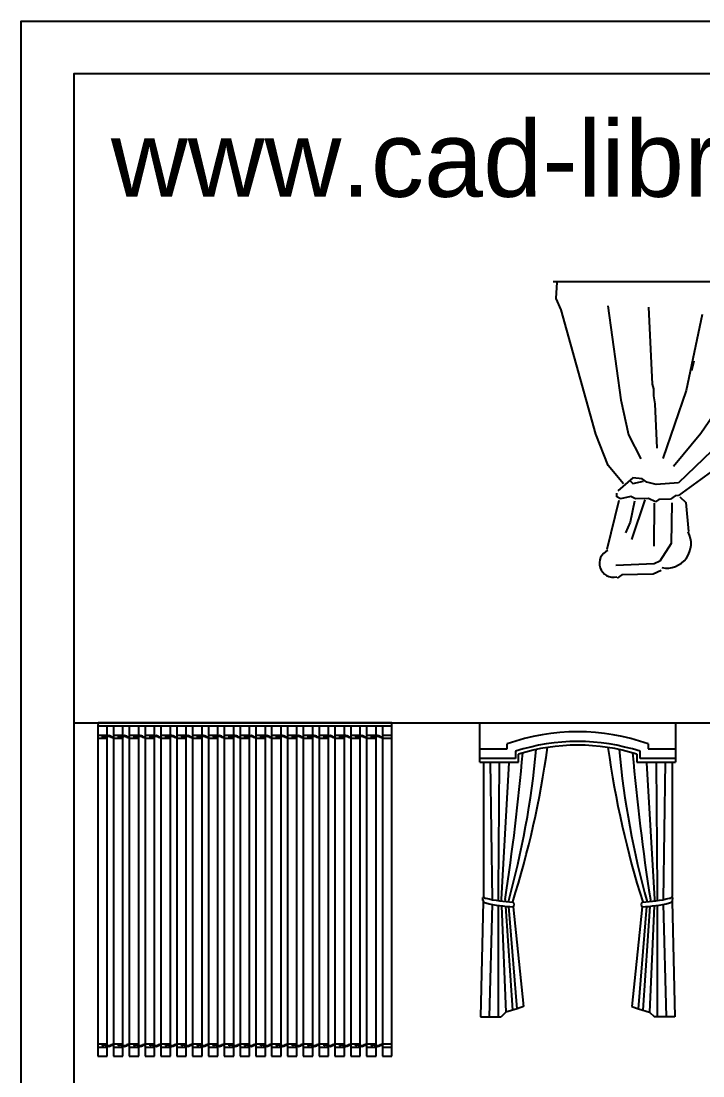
# Model space of a CAD drawing. Header units: inches. Extents: x 9.8 to 52.3, y 14.9 to 39.7.
# Drawn here: x 9.85 to 14.19, y 32.95 to 39.67 of the extents above; entities that cross this region are included whole.
import ezdxf

# ---------------------------------------------------------------- set-up
doc = ezdxf.new("R2010")
doc.units = ezdxf.units.IN
doc.header["$MEASUREMENT"] = 0
for name, color, linetype in [('02', 2, 'Continuous'), ('1', 1, 'Continuous'), ('4', 4, 'Continuous'), ('kadrbm', 4, 'Continuous')]:
    doc.layers.add(name, color=color, linetype=linetype)
doc.styles.add('bmmm', font='swissel.ttf')

# ---------------------------------------------------------------- blocks, each defined once
blk = doc.blocks.new('kadrbm')
at = {"layer": 'kadrbm', "color": 4}
blk.add_lwpolyline([(0, 0), (0, 24.7972), (21, 24.7972), (21, 0), (0, 0)], close=True, dxfattribs=at)
blk.add_lwpolyline([(20.6631, 0.3257), (20.6631, 24.4603), (0.3369, 24.4603), (0.3369, 0.3257), (20.6631, 0.3257)], dxfattribs=at)
at = {"layer": 'kadrbm', "color": 211, "true_color": 0xf674fb, "style": 'bmmm'}
blk.add_text('www.cad-libraries.blogspot.com', height=0.485134, dxfattribs=at).set_placement((0.5726, 23.6772))

msp = doc.modelspace()

# ---------------------------------------------------------------- linework, layer by layer
at = {"layer": '02'}
for p, q in [((13.5838, 37.8556), (13.6686, 37.2553)), ((13.844, 37.8453), (13.8675, 37.3553)), ((14.1866, 37.7992), (14.0836, 37.3145)), ((14.1324, 37.5011), (14.1186, 37.4414)), ((13.8675, 37.3553), (13.8754, 37.3257)), ((13.8754, 37.3257), (13.8762, 37.2812)), ((14.0836, 37.3145), (13.9352, 36.881)), ((13.6686, 37.2553), (13.7171, 37.0332)), ((13.8762, 37.2812), (13.8845, 37.2293)), ((13.8845, 37.2293), (13.8969, 36.9472)), ((14.524, 37.1959), (14.0344, 36.7267)), ((14.308, 37.2293), (14.1775, 37.0413)), ((14.1775, 37.0413), (14.0029, 36.8302)), ((13.7171, 37.0332), (13.7941, 36.8786)), ((13.7542, 36.6104), (13.7268, 36.4762)), ((13.8209, 36.619), (13.7362, 36.3649)), ((13.8807, 36.5977), (13.8781, 36.3228)), ((13.7268, 36.4762), (13.6982, 36.4088)), ((10.3359, 35.1977), (10.3335, 35.1772)), ((10.3335, 35.1772), (12.2085, 35.1772)), ((10.3335, 35.1772), (10.3335, 33.0727)), ((12.2085, 35.1977), (10.3359, 35.1977)), ((10.394, 33.142), (10.394, 35.1772)), ((10.4343, 35.1772), (10.4343, 33.0727)), ((10.4948, 33.142), (10.4948, 35.1772)), ((10.5351, 35.1772), (10.5351, 33.0727)), ((10.5956, 33.142), (10.5956, 35.1772)), ((10.6359, 35.1772), (10.6359, 33.0727)), ((10.6964, 33.142), (10.6964, 35.1772)), ((10.7368, 35.1772), (10.7368, 33.0727)), ((10.7972, 33.142), (10.7972, 35.1772)), ((10.8376, 35.1772), (10.8376, 33.0727)), ((10.898, 33.142), (10.898, 35.1772)), ((10.9384, 35.1772), (10.9384, 33.0727)), ((10.9989, 33.142), (10.9989, 35.1772)), ((11.0392, 35.1772), (11.0392, 33.0727)), ((11.0997, 33.142), (11.0997, 35.1772)), ((11.14, 35.1772), (11.14, 33.0727)), ((11.2005, 33.142), (11.2005, 35.1772)), ((11.2408, 35.1772), (11.2408, 33.0727)), ((11.3013, 33.142), (11.3013, 35.1772)), ((11.3416, 35.1772), (11.3416, 33.0727)), ((11.4021, 33.142), (11.4021, 35.1772)), ((11.4424, 35.1772), (11.4424, 33.0727)), ((11.5029, 33.142), (11.5029, 35.1772)), ((11.5432, 35.1772), (11.5432, 33.0727)), ((11.6037, 33.142), (11.6037, 35.1772)), ((11.644, 35.1772), (11.644, 33.0727)), ((11.7045, 33.142), (11.7045, 35.1772)), ((11.7448, 35.1772), (11.7448, 33.0727)), ((11.8053, 33.142), (11.8053, 35.1772)), ((11.8456, 35.1772), (11.8456, 33.0727)), ((11.9061, 33.142), (11.9061, 35.1772)), ((11.9464, 35.1772), (11.9464, 33.0727)), ((12.0069, 33.142), (12.0069, 35.1772)), ((12.0472, 35.1772), (12.0472, 33.0727)), ((12.1077, 33.142), (12.1077, 35.1772)), ((12.148, 35.1772), (12.148, 33.0727)), ((12.2085, 33.0727), (12.2085, 35.1977)), ((10.3335, 35.1189), (10.394, 35.1189)), ((10.3335, 35.0995), (10.394, 35.0995)), ((10.4343, 35.1189), (10.4948, 35.1189)), ((10.4343, 35.0995), (10.4948, 35.0995)), ((10.5351, 35.1189), (10.5956, 35.1189)), ((10.5351, 35.0995), (10.5956, 35.0995)), ((10.6359, 35.1189), (10.6964, 35.1189)), ((10.6359, 35.0995), (10.6964, 35.0995)), ((10.7368, 35.1189), (10.7972, 35.1189)), ((10.7368, 35.0995), (10.7972, 35.0995)), ((10.8376, 35.1189), (10.898, 35.1189)), ((10.8376, 35.0995), (10.898, 35.0995)), ((10.9384, 35.1189), (10.9989, 35.1189)), ((10.9384, 35.0995), (10.9989, 35.0995)), ((11.0392, 35.1189), (11.0997, 35.1189)), ((11.0392, 35.0995), (11.0997, 35.0995)), ((11.14, 35.1189), (11.2005, 35.1189)), ((11.14, 35.0995), (11.2005, 35.0995)), ((11.2408, 35.1189), (11.3013, 35.1189)), ((11.2408, 35.0995), (11.3013, 35.0995)), ((11.3416, 35.1189), (11.4021, 35.1189)), ((11.3416, 35.0995), (11.4021, 35.0995)), ((11.4424, 35.1189), (11.5029, 35.1189)), ((11.4424, 35.0995), (11.5029, 35.0995)), ((11.5432, 35.1189), (11.6037, 35.1189)), ((11.5432, 35.0995), (11.6037, 35.0995)), ((11.644, 35.1189), (11.7045, 35.1189)), ((11.644, 35.0995), (11.7045, 35.0995)), ((11.7448, 35.1189), (11.8053, 35.1189)), ((11.7448, 35.0995), (11.8053, 35.0995)), ((11.8456, 35.1189), (11.9061, 35.1189)), ((11.8456, 35.0995), (11.9061, 35.0995)), ((11.9464, 35.1189), (12.0069, 35.1189)), ((11.9464, 35.0995), (12.0069, 35.0995)), ((12.0472, 35.1189), (12.1077, 35.1189)), ((12.0472, 35.0995), (12.1077, 35.0995)), ((12.148, 35.1189), (12.2085, 35.1189)), ((12.148, 35.0995), (12.2085, 35.0995)), ((10.3335, 33.1505), (10.394, 33.1505)), ((10.4343, 33.1505), (10.4948, 33.1505)), ((10.5351, 33.1505), (10.5956, 33.1505)), ((10.6359, 33.1505), (10.6964, 33.1505)), ((10.7368, 33.1505), (10.7972, 33.1505)), ((10.8376, 33.1505), (10.898, 33.1505)), ((10.9384, 33.1505), (10.9989, 33.1505)), ((11.0392, 33.1505), (11.0997, 33.1505)), ((11.14, 33.1505), (11.2005, 33.1505)), ((11.2408, 33.1505), (11.3013, 33.1505)), ((11.3416, 33.1505), (11.4021, 33.1505)), ((11.4424, 33.1505), (11.5029, 33.1505)), ((11.5432, 33.1505), (11.6037, 33.1505)), ((11.644, 33.1505), (11.7045, 33.1505)), ((11.7448, 33.1505), (11.8053, 33.1505)), ((11.8456, 33.1505), (11.9061, 33.1505)), ((11.9464, 33.1505), (12.0069, 33.1505)), ((12.0472, 33.1505), (12.1077, 33.1505)), ((12.148, 33.1505), (12.2085, 33.1505)), ((10.3335, 33.131), (10.394, 33.131)), ((10.394, 33.0727), (10.394, 33.1363)), ((10.4343, 33.131), (10.4948, 33.131)), ((10.4948, 33.0727), (10.4948, 33.1363)), ((10.5351, 33.131), (10.5956, 33.131)), ((10.5956, 33.0727), (10.5956, 33.1363)), ((10.6359, 33.131), (10.6964, 33.131)), ((10.6964, 33.0727), (10.6964, 33.1363)), ((10.7368, 33.131), (10.7972, 33.131)), ((10.7972, 33.0727), (10.7972, 33.1363)), ((10.8376, 33.131), (10.898, 33.131)), ((10.898, 33.0727), (10.898, 33.1363)), ((10.9384, 33.131), (10.9989, 33.131)), ((10.9989, 33.0727), (10.9989, 33.1363)), ((11.0392, 33.131), (11.0997, 33.131)), ((11.0997, 33.0727), (11.0997, 33.1363)), ((11.14, 33.131), (11.2005, 33.131)), ((11.2005, 33.0727), (11.2005, 33.1363)), ((11.2408, 33.131), (11.3013, 33.131)), ((11.3013, 33.0727), (11.3013, 33.1363)), ((11.3416, 33.131), (11.4021, 33.131)), ((11.4021, 33.0727), (11.4021, 33.1363)), ((11.4424, 33.131), (11.5029, 33.131)), ((11.5029, 33.0727), (11.5029, 33.1363)), ((11.5432, 33.131), (11.6037, 33.131)), ((11.6037, 33.0727), (11.6037, 33.1363)), ((11.644, 33.131), (11.7045, 33.131)), ((11.7045, 33.0727), (11.7045, 33.1363)), ((11.7448, 33.131), (11.8053, 33.131)), ((11.8053, 33.0727), (11.8053, 33.1363)), ((11.8456, 33.131), (11.9061, 33.131)), ((11.9061, 33.0727), (11.9061, 33.1363)), ((11.9464, 33.131), (12.0069, 33.131)), ((12.0069, 33.0727), (12.0069, 33.1363)), ((12.0472, 33.131), (12.1077, 33.131)), ((12.1077, 33.0727), (12.1077, 33.1363)), ((12.148, 33.131), (12.2085, 33.131)), ((10.3335, 33.0727), (10.394, 33.0727)), ((10.4343, 33.0727), (10.4948, 33.0727)), ((10.5351, 33.0727), (10.5956, 33.0727)), ((10.6359, 33.0727), (10.6964, 33.0727)), ((10.7368, 33.0727), (10.7972, 33.0727)), ((10.8376, 33.0727), (10.898, 33.0727)), ((10.9384, 33.0727), (10.9989, 33.0727)), ((11.0392, 33.0727), (11.0997, 33.0727)), ((11.14, 33.0727), (11.2005, 33.0727)), ((11.2408, 33.0727), (11.3013, 33.0727)), ((11.3416, 33.0727), (11.4021, 33.0727)), ((11.4424, 33.0727), (11.5029, 33.0727)), ((11.5432, 33.0727), (11.6037, 33.0727)), ((11.644, 33.0727), (11.7045, 33.0727)), ((11.7448, 33.0727), (11.8053, 33.0727)), ((11.8456, 33.0727), (11.9061, 33.0727)), ((11.9464, 33.0727), (12.0069, 33.0727)), ((12.0472, 33.0727), (12.1077, 33.0727)), ((12.148, 33.0727), (12.2085, 33.0727))]:
    msp.add_line(p, q, dxfattribs=at)
for centre, major_axis, start_param, end_param in [((10.3668, 35.1079), (-0.0041, 0), -0.813409, 0.813409), ((10.376, 35.1335), (0.0264, 0), 4.240827, 5.25052), ((10.376, 35.1277), (0.0264, 0), 4.240827, 5.25052), ((10.4036, 35.0889), (-0.0274, 0), 4.174258, 5.25052), ((10.4036, 35.0832), (-0.0274, 0), 4.174258, 5.25052), ((10.4338, 35.1377), (-0.0316, 0), 1.032665, 1.587025), ((10.4338, 35.132), (-0.0316, 0), 1.032665, 1.587025), ((10.4676, 35.1079), (-0.0041, 0), -0.813409, 0.813409), ((10.4768, 35.1335), (0.0264, 0), 4.240827, 5.25052), ((10.4768, 35.1277), (0.0264, 0), 4.240827, 5.25052), ((10.5044, 35.0889), (-0.0274, 0), 4.174258, 5.25052), ((10.5044, 35.0832), (-0.0274, 0), 4.174258, 5.25052), ((10.5346, 35.1377), (0.0316, 0), 4.174258, 4.728618), ((10.5346, 35.132), (0.0316, 0), 4.174258, 4.728618), ((10.5684, 35.1079), (-0.0041, 0), -0.813409, 0.813409), ((10.5776, 35.1335), (-0.0264, 0), 1.099235, 2.108928), ((10.5776, 35.1277), (-0.0264, 0), 1.099235, 2.108928), ((10.6052, 35.0889), (0.0274, 0), 1.032665, 2.108928), ((10.6052, 35.0832), (-0.0274, 0), 4.174258, 5.25052), ((10.6354, 35.1377), (-0.0316, 0), 1.032665, 1.587025), ((10.6354, 35.132), (-0.0316, 0), 1.032665, 1.587025), ((10.6692, 35.1079), (-0.0041, 0), -0.813409, 0.813409), ((10.6784, 35.1335), (-0.0264, 0), 1.099235, 2.108928), ((10.6784, 35.1277), (-0.0264, 0), 1.099235, 2.108928), ((10.706, 35.0889), (0.0274, 0), 1.032665, 2.108928), ((10.706, 35.0832), (0.0274, 0), 1.032665, 2.108928), ((10.7362, 35.1377), (-0.0316, 0), 1.032665, 1.587025), ((10.7362, 35.132), (-0.0316, 0), 1.032665, 1.587025), ((10.77, 35.1079), (0.0041, 0), 2.328183, 3.955002), ((10.7792, 35.1335), (-0.0264, 0), 1.099235, 2.108928), ((10.7792, 35.1277), (-0.0264, 0), 1.099235, 2.108928), ((10.8068, 35.0889), (0.0274, 0), 1.032665, 2.108928), ((10.8068, 35.0832), (0.0274, 0), 1.032665, 2.108928), ((10.837, 35.1377), (-0.0316, 0), 1.032665, 1.587025), ((10.837, 35.132), (-0.0316, 0), 1.032665, 1.587025), ((10.8708, 35.1079), (0.0041, 0), 2.328183, 3.955002), ((10.88, 35.1335), (-0.0264, 0), 1.099235, 2.108928), ((10.88, 35.1277), (-0.0264, 0), 1.099235, 2.108928), ((10.9076, 35.0889), (-0.0274, 0), 4.174258, 5.25052), ((10.9076, 35.0832), (-0.0274, 0), 4.174258, 5.25052), ((10.9379, 35.1377), (-0.0316, 0), 1.032665, 1.587025), ((10.9379, 35.132), (-0.0316, 0), 1.032665, 1.587025), ((10.9716, 35.1079), (-0.0041, 0), -0.813409, 0.813409), ((10.9808, 35.1335), (0.0264, 0), 4.240827, 5.25052), ((10.9808, 35.1277), (0.0264, 0), 4.240827, 5.25052), ((11.0084, 35.0889), (-0.0274, 0), 4.174258, 5.25052), ((11.0084, 35.0832), (-0.0274, 0), 4.174258, 5.25052), ((11.0387, 35.1377), (-0.0316, 0), 1.032665, 1.587025), ((11.0387, 35.132), (-0.0316, 0), 1.032665, 1.587025), ((11.0724, 35.1079), (-0.0041, 0), -0.813409, 0.813409), ((11.0816, 35.1335), (0.0264, 0), 4.240827, 5.25052), ((11.0816, 35.1277), (0.0264, 0), 4.240827, 5.25052), ((11.1092, 35.0889), (-0.0274, 0), 4.174258, 5.25052), ((11.1092, 35.0832), (-0.0274, 0), 4.174258, 5.25052), ((11.1395, 35.1377), (0.0316, 0), 4.174258, 4.728618), ((11.1395, 35.132), (0.0316, 0), 4.174258, 4.728618), ((11.1732, 35.1079), (-0.0041, 0), -0.813409, 0.813409), ((11.1824, 35.1335), (-0.0264, 0), 1.099235, 2.108928), ((11.1824, 35.1277), (-0.0264, 0), 1.099235, 2.108928), ((11.21, 35.0889), (0.0274, 0), 1.032665, 2.108928), ((11.21, 35.0832), (-0.0274, 0), 4.174258, 5.25052), ((11.2403, 35.1377), (0.0316, 0), 4.174258, 4.728618), ((11.2403, 35.132), (0.0316, 0), 4.174258, 4.728618), ((11.274, 35.1079), (-0.0041, 0), -0.813409, 0.813409), ((11.2832, 35.1335), (-0.0264, 0), 1.099235, 2.108928), ((11.2832, 35.1277), (-0.0264, 0), 1.099235, 2.108928), ((11.3108, 35.0889), (0.0274, 0), 1.032665, 2.108928), ((11.3108, 35.0832), (0.0274, 0), 1.032665, 2.108928), ((11.3411, 35.1377), (-0.0316, 0), 1.032665, 1.587025), ((11.3411, 35.132), (-0.0316, 0), 1.032665, 1.587025), ((11.3748, 35.1079), (0.0041, 0), 2.328183, 3.955002), ((11.384, 35.1335), (-0.0264, 0), 1.099235, 2.108928), ((11.384, 35.1277), (-0.0264, 0), 1.099235, 2.108928), ((11.4116, 35.0889), (0.0274, 0), 1.032665, 2.108928), ((11.4116, 35.0832), (0.0274, 0), 1.032665, 2.108928), ((11.4419, 35.1377), (-0.0316, 0), 1.032665, 1.587025), ((11.4419, 35.132), (-0.0316, 0), 1.032665, 1.587025), ((11.4756, 35.1079), (0.0041, 0), 2.328183, 3.955002), ((11.4848, 35.1335), (-0.0264, 0), 1.099235, 2.108928), ((11.4848, 35.1277), (-0.0264, 0), 1.099235, 2.108928), ((11.5124, 35.0889), (0.0274, 0), 1.032665, 2.108928), ((11.5124, 35.0832), (0.0274, 0), 1.032665, 2.108928), ((11.5427, 35.1377), (-0.0316, 0), 1.032665, 1.587025), ((11.5427, 35.132), (-0.0316, 0), 1.032665, 1.587025), ((11.5764, 35.1079), (-0.0041, 0), -0.813409, 0.813409), ((11.5856, 35.1335), (0.0264, 0), 4.240827, 5.25052), ((11.5856, 35.1277), (0.0264, 0), 4.240827, 5.25052), ((11.6132, 35.0889), (-0.0274, 0), 4.174258, 5.25052), ((11.6132, 35.0832), (-0.0274, 0), 4.174258, 5.25052), ((11.6435, 35.1377), (-0.0316, 0), 1.032665, 1.587025), ((11.6435, 35.132), (-0.0316, 0), 1.032665, 1.587025), ((11.6772, 35.1079), (-0.0041, 0), -0.813409, 0.813409), ((11.6864, 35.1335), (0.0264, 0), 4.240827, 5.25052), ((11.6864, 35.1277), (0.0264, 0), 4.240827, 5.25052), ((11.7141, 35.0889), (-0.0274, 0), 4.174258, 5.25052), ((11.7141, 35.0832), (-0.0274, 0), 4.174258, 5.25052), ((11.7443, 35.1377), (0.0316, 0), 4.174258, 4.728618), ((11.7443, 35.132), (0.0316, 0), 4.174258, 4.728618), ((11.7781, 35.1079), (-0.0041, 0), -0.813409, 0.813409), ((11.7872, 35.1335), (0.0264, 0), 4.240827, 5.25052), ((11.7872, 35.1277), (0.0264, 0), 4.240827, 5.25052), ((11.8149, 35.0889), (-0.0274, 0), 4.174258, 5.25052), ((11.8149, 35.0832), (-0.0274, 0), 4.174258, 5.25052), ((11.8451, 35.1377), (0.0316, 0), 4.174258, 4.728618), ((11.8451, 35.132), (0.0316, 0), 4.174258, 4.728618), ((11.8789, 35.1079), (-0.0041, 0), -0.813409, 0.813409), ((11.8881, 35.1335), (-0.0264, 0), 1.099235, 2.108928), ((11.8881, 35.1277), (-0.0264, 0), 1.099235, 2.108928), ((11.9157, 35.0889), (0.0274, 0), 1.032665, 2.108928), ((11.9157, 35.0832), (0.0274, 0), 1.032665, 2.108928), ((11.9459, 35.1377), (-0.0316, 0), 1.032665, 1.587025), ((11.9459, 35.132), (-0.0316, 0), 1.032665, 1.587025), ((11.9797, 35.1079), (0.0041, 0), 2.328183, 3.955002), ((11.9889, 35.1335), (-0.0264, 0), 1.099235, 2.108928), ((11.9889, 35.1277), (-0.0264, 0), 1.099235, 2.108928), ((12.0165, 35.0889), (0.0274, 0), 1.032665, 2.108928), ((12.0165, 35.0832), (0.0274, 0), 1.032665, 2.108928), ((12.0467, 35.1377), (-0.0316, 0), 1.032665, 1.587025), ((12.0467, 35.132), (-0.0316, 0), 1.032665, 1.587025), ((12.0805, 35.1079), (0.0041, 0), 2.328183, 3.955002), ((12.0897, 35.1335), (-0.0264, 0), 1.099235, 2.108928), ((12.0897, 35.1277), (-0.0264, 0), 1.099235, 2.108928), ((12.1173, 35.0889), (0.0274, 0), 1.032665, 2.108928), ((12.1173, 35.0832), (0.0274, 0), 1.032665, 2.108928), ((12.1475, 35.1377), (-0.0316, 0), 1.032665, 1.587025), ((12.1475, 35.132), (-0.0316, 0), 1.032665, 1.587025), ((10.3668, 33.142), (0.0041, 0), 2.328183, 3.955002), ((10.376, 33.1222), (-0.0264, 0), 4.174258, 5.183951), ((10.376, 33.1165), (-0.0264, 0), 4.174258, 5.183951), ((10.4036, 33.1668), (0.0274, 0), 4.174258, 5.25052), ((10.4338, 33.1179), (0.0316, 0), 1.554568, 2.108928), ((10.4338, 33.1122), (0.0316, 0), 1.554568, 2.108928), ((10.4676, 33.142), (0.0041, 0), 2.328183, 3.955002), ((10.4768, 33.1222), (-0.0264, 0), 4.174258, 5.183951), ((10.4768, 33.1165), (-0.0264, 0), 4.174258, 5.183951), ((10.5044, 33.1668), (0.0274, 0), 4.174258, 5.25052), ((10.5346, 33.1179), (-0.0316, 0), 4.69616, 5.25052), ((10.5346, 33.1122), (-0.0316, 0), 4.69616, 5.25052), ((10.5684, 33.142), (0.0041, 0), 2.328183, 3.955002), ((10.5776, 33.1222), (0.0264, 0), 1.032665, 2.042358), ((10.5776, 33.1165), (0.0264, 0), 1.032665, 2.042358), ((10.6052, 33.1668), (-0.0274, 0), 1.032665, 2.108928), ((10.6354, 33.1179), (0.0316, 0), 1.554568, 2.108928), ((10.6354, 33.1122), (0.0316, 0), 1.554568, 2.108928), ((10.6692, 33.142), (0.0041, 0), 2.328183, 3.955002), ((10.6784, 33.1222), (0.0264, 0), 1.032665, 2.042358), ((10.6784, 33.1165), (0.0264, 0), 1.032665, 2.042358), ((10.706, 33.1668), (-0.0274, 0), 1.032665, 2.108928), ((10.7362, 33.1179), (0.0316, 0), 1.554568, 2.108928), ((10.7362, 33.1122), (0.0316, 0), 1.554568, 2.108928), ((10.77, 33.142), (-0.0041, 0), -0.813409, 0.813409), ((10.7792, 33.1222), (0.0264, 0), 1.032665, 2.042358), ((10.7792, 33.1165), (0.0264, 0), 1.032665, 2.042358), ((10.8068, 33.1668), (-0.0274, 0), 1.032665, 2.108928), ((10.837, 33.1179), (0.0316, 0), 1.554568, 2.108928), ((10.837, 33.1122), (0.0316, 0), 1.554568, 2.108928), ((10.8708, 33.142), (-0.0041, 0), -0.813409, 0.813409), ((10.88, 33.1222), (0.0264, 0), 1.032665, 2.042358), ((10.88, 33.1165), (0.0264, 0), 1.032665, 2.042358), ((10.9076, 33.1668), (0.0274, 0), 4.174258, 5.25052), ((10.9379, 33.1179), (0.0316, 0), 1.554568, 2.108928), ((10.9379, 33.1122), (0.0316, 0), 1.554568, 2.108928), ((10.9716, 33.142), (0.0041, 0), 2.328183, 3.955002), ((10.9808, 33.1222), (-0.0264, 0), 4.174258, 5.183951), ((10.9808, 33.1165), (-0.0264, 0), 4.174258, 5.183951), ((11.0084, 33.1668), (0.0274, 0), 4.174258, 5.25052), ((11.0387, 33.1179), (0.0316, 0), 1.554568, 2.108928), ((11.0387, 33.1122), (0.0316, 0), 1.554568, 2.108928), ((11.0724, 33.142), (0.0041, 0), 2.328183, 3.955002), ((11.0816, 33.1222), (-0.0264, 0), 4.174258, 5.183951), ((11.0816, 33.1165), (-0.0264, 0), 4.174258, 5.183951), ((11.1092, 33.1668), (0.0274, 0), 4.174258, 5.25052), ((11.1395, 33.1179), (-0.0316, 0), 4.69616, 5.25052), ((11.1395, 33.1122), (-0.0316, 0), 4.69616, 5.25052), ((11.1732, 33.142), (0.0041, 0), 2.328183, 3.955002), ((11.1824, 33.1222), (0.0264, 0), 1.032665, 2.042358), ((11.1824, 33.1165), (0.0264, 0), 1.032665, 2.042358), ((11.21, 33.1668), (-0.0274, 0), 1.032665, 2.108928), ((11.2403, 33.1179), (-0.0316, 0), 4.69616, 5.25052), ((11.2403, 33.1122), (-0.0316, 0), 4.69616, 5.25052), ((11.274, 33.142), (0.0041, 0), 2.328183, 3.955002), ((11.2832, 33.1222), (0.0264, 0), 1.032665, 2.042358), ((11.2832, 33.1165), (0.0264, 0), 1.032665, 2.042358), ((11.3108, 33.1668), (-0.0274, 0), 1.032665, 2.108928), ((11.3411, 33.1179), (0.0316, 0), 1.554568, 2.108928), ((11.3411, 33.1122), (0.0316, 0), 1.554568, 2.108928), ((11.3748, 33.142), (-0.0041, 0), -0.813409, 0.813409), ((11.384, 33.1222), (0.0264, 0), 1.032665, 2.042358), ((11.384, 33.1165), (0.0264, 0), 1.032665, 2.042358), ((11.4116, 33.1668), (-0.0274, 0), 1.032665, 2.108928), ((11.4419, 33.1179), (0.0316, 0), 1.554568, 2.108928), ((11.4419, 33.1122), (0.0316, 0), 1.554568, 2.108928), ((11.4756, 33.142), (-0.0041, 0), -0.813409, 0.813409), ((11.4848, 33.1222), (0.0264, 0), 1.032665, 2.042358), ((11.4848, 33.1165), (0.0264, 0), 1.032665, 2.042358), ((11.5124, 33.1668), (-0.0274, 0), 1.032665, 2.108928), ((11.5427, 33.1179), (0.0316, 0), 1.554568, 2.108928), ((11.5427, 33.1122), (0.0316, 0), 1.554568, 2.108928), ((11.5764, 33.142), (0.0041, 0), 2.328183, 3.955002), ((11.5856, 33.1222), (-0.0264, 0), 4.174258, 5.183951), ((11.5856, 33.1165), (-0.0264, 0), 4.174258, 5.183951), ((11.6132, 33.1668), (0.0274, 0), 4.174258, 5.25052), ((11.6435, 33.1179), (0.0316, 0), 1.554568, 2.108928), ((11.6435, 33.1122), (0.0316, 0), 1.554568, 2.108928), ((11.6772, 33.142), (0.0041, 0), 2.328183, 3.955002), ((11.6864, 33.1222), (-0.0264, 0), 4.174258, 5.183951), ((11.6864, 33.1165), (-0.0264, 0), 4.174258, 5.183951), ((11.7141, 33.1668), (0.0274, 0), 4.174258, 5.25052), ((11.7443, 33.1179), (-0.0316, 0), 4.69616, 5.25052), ((11.7443, 33.1122), (-0.0316, 0), 4.69616, 5.25052), ((11.7781, 33.142), (0.0041, 0), 2.328183, 3.955002), ((11.7872, 33.1222), (-0.0264, 0), 4.174258, 5.183951), ((11.7872, 33.1165), (-0.0264, 0), 4.174258, 5.183951), ((11.8149, 33.1668), (0.0274, 0), 4.174258, 5.25052), ((11.8451, 33.1179), (-0.0316, 0), 4.69616, 5.25052), ((11.8451, 33.1122), (-0.0316, 0), 4.69616, 5.25052), ((11.8789, 33.142), (0.0041, 0), 2.328183, 3.955002), ((11.8881, 33.1222), (0.0264, 0), 1.032665, 2.042358), ((11.8881, 33.1165), (0.0264, 0), 1.032665, 2.042358), ((11.9157, 33.1668), (-0.0274, 0), 1.032665, 2.108928), ((11.9459, 33.1179), (0.0316, 0), 1.554568, 2.108928), ((11.9459, 33.1122), (0.0316, 0), 1.554568, 2.108928), ((11.9797, 33.142), (-0.0041, 0), -0.813409, 0.813409), ((11.9889, 33.1222), (0.0264, 0), 1.032665, 2.042358), ((11.9889, 33.1165), (0.0264, 0), 1.032665, 2.042358), ((12.0165, 33.1668), (-0.0274, 0), 1.032665, 2.108928), ((12.0467, 33.1179), (0.0316, 0), 1.554568, 2.108928), ((12.0467, 33.1122), (0.0316, 0), 1.554568, 2.108928), ((12.0805, 33.142), (-0.0041, 0), -0.813409, 0.813409), ((12.0897, 33.1222), (0.0264, 0), 1.032665, 2.042358), ((12.0897, 33.1165), (0.0264, 0), 1.032665, 2.042358), ((12.1173, 33.1668), (-0.0274, 0), 1.032665, 2.108928), ((12.1475, 33.1179), (0.0316, 0), 1.554568, 2.108928), ((12.1475, 33.1122), (0.0316, 0), 1.554568, 2.108928), ((10.4036, 33.161), (0.0274, 0), 4.174258, 5.25052), ((10.5044, 33.161), (0.0274, 0), 4.174258, 5.25052), ((10.6052, 33.161), (0.0274, 0), 4.174258, 5.25052), ((10.706, 33.161), (-0.0274, 0), 1.032665, 2.108928), ((10.8068, 33.161), (-0.0274, 0), 1.032665, 2.108928), ((10.9076, 33.161), (0.0274, 0), 4.174258, 5.25052), ((11.0084, 33.161), (0.0274, 0), 4.174258, 5.25052), ((11.1092, 33.161), (0.0274, 0), 4.174258, 5.25052), ((11.21, 33.161), (0.0274, 0), 4.174258, 5.25052), ((11.3108, 33.161), (-0.0274, 0), 1.032665, 2.108928), ((11.4116, 33.161), (-0.0274, 0), 1.032665, 2.108928), ((11.5124, 33.161), (-0.0274, 0), 1.032665, 2.108928), ((11.6132, 33.161), (0.0274, 0), 4.174258, 5.25052), ((11.7141, 33.161), (0.0274, 0), 4.174258, 5.25052), ((11.8149, 33.161), (0.0274, 0), 4.174258, 5.25052), ((11.9157, 33.161), (-0.0274, 0), 1.032665, 2.108928), ((12.0165, 33.161), (-0.0274, 0), 1.032665, 2.108928), ((12.1173, 33.161), (-0.0274, 0), 1.032665, 2.108928)]:
    msp.add_ellipse(centre, major_axis=major_axis, ratio=0.963753, start_param=start_param, end_param=end_param, dxfattribs=at)
at = {"layer": '1'}
for p, q in [((13.2368, 38.0099), (16.6228, 38.0099)), ((13.2561, 37.9019), (13.2617, 38.006)), ((13.2871, 37.8281), (13.2561, 37.9019)), ((13.509, 37.037), (13.2871, 37.8281)), ((13.5867, 36.8378), (13.509, 37.037)), ((14.3146, 36.8505), (14.0359, 36.645)), ((13.6854, 36.7206), (13.5867, 36.8378)), ((13.7441, 36.7588), (13.649, 36.6754)), ((13.7297, 36.7363), (13.7448, 36.7217)), ((13.8037, 36.7524), (13.7441, 36.7588)), ((13.7448, 36.7217), (13.8114, 36.7377)), ((13.8338, 36.7307), (13.8037, 36.7524)), ((13.8935, 36.7168), (13.8338, 36.7307)), ((14.0344, 36.7267), (13.8935, 36.7168)), ((13.6422, 36.6382), (13.6418, 36.6604)), ((13.6648, 36.6237), (13.6422, 36.6382)), ((13.7314, 36.6397), (13.6648, 36.6237)), ((13.7613, 36.6254), (13.7314, 36.6397)), ((14.0136, 36.6446), (13.9843, 36.6218)), ((14.0359, 36.645), (14.0136, 36.6446)), ((14.0434, 36.6377), (14.0812, 36.6012)), ((13.5812, 36.3028), (13.6575, 36.6161)), ((13.843, 36.6268), (13.7613, 36.6254)), ((13.888, 36.6053), (13.843, 36.6268)), ((13.91, 36.6205), (13.888, 36.6053)), ((13.9843, 36.6218), (13.91, 36.6205)), ((13.9921, 36.5997), (13.9892, 36.3396)), ((14.0812, 36.6012), (14.0993, 36.4158)), ((13.9892, 36.3396), (13.9169, 36.2269)), ((13.88, 36.2114), (13.635, 36.1997)), ((13.9253, 36.1676), (13.8737, 36.1444)), ((13.9169, 36.2269), (13.88, 36.2114)), ((13.6732, 36.1409), (13.6439, 36.1181)), ((13.8737, 36.1444), (13.6732, 36.1409)), ((12.769, 34.9455), (12.7691, 35.1977)), ((12.7691, 35.1977), (14.0163, 35.1977)), ((14.0163, 35.1977), (14.0163, 34.9455)), ((12.7691, 35.0313), (12.9425, 35.0313)), ((12.9425, 35.0313), (12.9425, 35.0628)), ((13.8429, 35.0628), (13.8429, 35.0313)), ((13.8429, 35.0313), (14.0163, 35.0313)), ((12.9955, 34.9689), (12.769, 34.9689)), ((12.9955, 35.0157), (12.9955, 34.9689)), ((13.0154, 34.9455), (13.0154, 34.9977)), ((13.7701, 34.9977), (13.7701, 34.9455)), ((13.7899, 34.9689), (13.7899, 35.0157)), ((14.0163, 34.9689), (13.7899, 34.9689)), ((12.769, 34.9455), (13.0154, 34.9455)), ((12.7917, 34.9455), (12.7917, 34.0894)), ((12.8356, 34.9455), (12.8477, 34.0707)), ((12.8917, 34.942), (12.8854, 34.1258)), ((12.9542, 34.942), (12.9042, 34.0743)), ((13.7701, 34.9455), (14.0163, 34.9455)), ((13.8313, 34.942), (13.8813, 34.0743)), ((13.8938, 34.942), (13.9, 34.1258)), ((13.9499, 34.9455), (13.9378, 34.0707)), ((13.9938, 34.9455), (13.9938, 34.0894)), ((12.7874, 34.0779), (12.7886, 34.0837)), ((12.8854, 34.1258), (12.8854, 34.064)), ((13.9, 34.1258), (13.9, 34.064)), ((13.9981, 34.0779), (13.9969, 34.0837)), ((12.7913, 34.0588), (12.7729, 33.3243)), ((12.789, 34.0644), (12.7874, 34.0779)), ((12.8476, 34.0406), (12.8292, 33.3243)), ((12.8854, 34.034), (12.8854, 33.3243)), ((12.9042, 34.0743), (12.9048, 34.0613)), ((12.9061, 34.0311), (12.9354, 33.3537)), ((12.9297, 34.072), (12.9306, 34.0583)), ((12.9327, 34.0281), (12.9783, 33.3655)), ((13.0062, 33.3737), (12.9529, 34.0264)), ((12.9783, 34.0556), (12.9784, 34.055)), ((12.9816, 34.0249), (13.0479, 33.3901)), ((13.8039, 34.0249), (13.7376, 33.3901)), ((13.7793, 33.3737), (13.8326, 34.0264)), ((13.8071, 34.0556), (13.8071, 34.055)), ((13.8528, 34.0281), (13.8071, 33.3655)), ((13.8794, 34.0311), (13.85, 33.3537)), ((13.8558, 34.072), (13.8548, 34.0583)), ((13.8813, 34.0743), (13.8807, 34.0613)), ((13.9, 34.034), (13.9, 33.3243)), ((13.9378, 34.0406), (13.9563, 33.3243)), ((13.9942, 34.0588), (14.0125, 33.3243)), ((13.9965, 34.0644), (13.9981, 34.0779)), ((12.9354, 33.3537), (12.9042, 33.3243)), ((13.0062, 33.3737), (12.9354, 33.3537)), ((13.0479, 33.3901), (13.0062, 33.3737)), ((13.7376, 33.3901), (13.7793, 33.3737)), ((13.7793, 33.3737), (13.85, 33.3537)), ((13.85, 33.3537), (13.8813, 33.3243)), ((12.7729, 33.3243), (12.9042, 33.3243)), ((14.0125, 33.3243), (13.8813, 33.3243))]:
    msp.add_line(p, q, dxfattribs=at)
for centre, radius, start, end in [((13.9595, 36.3391), 0.156, 258.73523, 28.75854), ((13.6199, 36.2143), 0.0891, 113.61986, 283.99462)]:
    msp.add_arc(centre, radius, start, end, dxfattribs=at)
for centre, major_axis, start_param, end_param in [((13.3927, 33.2924), (0, 1.8481), -0.29101, 0.29101), ((13.3927, 33.2924), (0, 1.7857), -0.265103, 0.265103), ((9.0924, 35.5453), (0, 4.7824), 4.395838, 4.60381), ((8.7919, 35.8914), (0, 5.2618), 4.355996, 4.54987), ((13.3927, 33.2924), (0, 1.7623), -0.254966, 0.254966), ((17.9936, 35.8914), (0, 5.2618), 1.733316, 1.927189), ((17.6931, 35.5453), (0, 4.7824), 1.679375, 1.887347), ((3.2505, 36.1734), (0, 11.593), 4.530112, 4.6115), ((23.535, 36.1734), (0, 11.593), 1.671686, 1.753073), ((12.8051, 34.0755), (0, 0.0211), 0.847296, 1.171657), ((12.807, 34.1009), (0, 0.0213), 2.13369, 3.20016), ((13.9785, 34.1009), (0, 0.0213), 3.083026, 4.149495), ((13.9804, 34.0755), (0, 0.0211), -1.171657, -0.847296), ((12.8062, 34.071), (0, 0.0213), 1.527949, 3.20016), ((13.0123, 35.1889), (0, 1.1646), 2.932705, 3.111955), ((13.0131, 35.2188), (0, 1.1646), 2.932705, 3.108568), ((12.9716, 34.0387), (0, 0.0192), 3.878149, 5.714167), ((13.8139, 34.0387), (0, 0.0192), 0.569019, 2.405037), ((13.7732, 35.1889), (0, 1.1646), 3.17123, 3.350481), ((13.7724, 35.2188), (0, 1.1646), 3.174617, 3.350481), ((13.9793, 34.071), (0, 0.0213), 3.083026, 4.755237)]:
    msp.add_ellipse(centre, major_axis=major_axis, ratio=0.848978, start_param=start_param, end_param=end_param, dxfattribs=at)
at = {"layer": '4'}
msp.add_line((10.1824, 35.1977), (30.5086, 35.1977), dxfattribs=at)

# ---------------------------------------------------------------- block references
at = {"layer": 'kadrbm'}
msp.add_blockref('kadrbm', (9.8455, 14.8721), dxfattribs=at)

doc.saveas('drawing.dxf')
